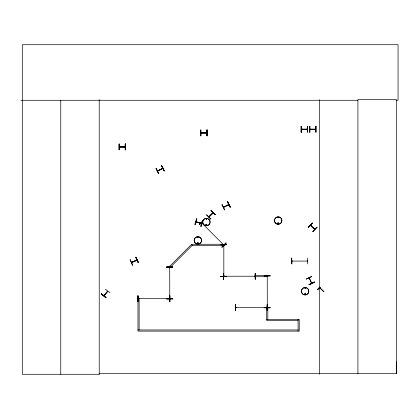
<?xml version="1.0" encoding="UTF-8"?>
<svg xmlns="http://www.w3.org/2000/svg" width="419" height="419" viewBox="0 0 419 419"><rect width="100%" height="100%" fill="white"/><g stroke="black" fill="none" stroke-linecap="round" stroke-linejoin="round"><path stroke-width="0.63" d="M396.091 100.277L398.05 100.277L398.05 44.718L22.301 44.718L22.301 374.282L99.282 374.282L99.23 373.638L396.379 373.638L396.437 361.723M157.45 170.832C157.811 170.009 158.424 171.167 157.916 170.575M223.447 207.096C223.835 206.305 224.416 207.447 223.898 206.808M310.505 225.417L314.585 229.313M314.287 228.973L314.858 229.203M131.498 262.32L132.069 262.027L132.095 262.341M201.968 223.222L201.549 222.788L202.126 223.002M223.856 245.052L223.615 244.45L223.997 244.906M169.506 267.28L169.737 267.856L169.527 267.202M169.465 298.202L169.732 298.077L169.763 298.716M223.893 245.34L223.573 245.403L223.626 244.811M267.044 307.52L267.039 306.865M267.291 306.902L267.249 307.52M197.569 237.369C198.412 236.295 198.051 238.526 197.606 237.29M197.716 237.322L198.019 237.494L197.81 237.233M206.064 219.011C207.017 217.959 206.384 220.216 206.132 218.865M206.206 219.011L206.562 218.964L206.237 219.048M206.682 219.011L206.462 219.289M206.048 224.725L206.211 225.123M277.823 223.311C279.227 222.175 277.677 224.762 278.001 223.008M305.42 288.262C304.859 287.104 304.702 289.063 305.362 288.324M169.47 267.736L169.768 267.731M169.763 298.606L169.732 267.259L169.758 267.772M223.594 244.932L223.83 245.403L223.872 244.843M223.856 276.215L223.626 276.341M266.987 276.524L267.254 276.582L267.044 275.99M267.28 307.394L267.249 275.99M157.596 170.989L157.549 170.753M162.247 168.448C162.452 169.203 161.834 168.045 162.74 168.244M162.766 168.48L157.57 171.036M228.868 204.739L223.547 207.347L223.542 207.012M311.055 225.611L310.61 225.15M307.619 261.068L307.295 261.074L307.619 260.864M131.676 262.603L131.597 262.242M136.887 260.136L131.718 262.509M201.56 222.756L223.814 245.01L223.432 244.633M195.919 221.84L201.597 223.531L195.961 221.918M200.968 223.343L201.518 223.563L201.544 223.269M195.097 224.532L196.825 218.907M200.848 226.276L202.555 220.64M201.083 226.344L202.791 220.708L202.477 220.614L200.811 226.26L201.083 226.344L202.765 220.703M307.352 260.838L307.583 261.089L291.886 261.068C292.745 260.566 291.268 261.047 292.184 261.063M197.585 242.999C198.046 244.686 198.433 241.758 197.548 243.266M311.605 283.254L311.788 283.165M223.861 276.32C224.27 275.728 223.154 275.744 223.825 275.686M104.3 295.358L104.074 295.17L104.326 295.379M107.667 291.352L103.928 295.762M169.685 298.888L169.03 298.894M236.253 307.604L236.143 307.31L235.614 307.577M255.187 276.425L254.595 276.482L254.652 276.163M267.144 307.577L266.489 307.583L267.023 307.31M119.279 146.791C119.991 146.205 119.981 147.53 119.813 146.765M200.905 132.807L201.502 132.755L201.439 133.074M277.949 217.272C278.101 218.765 278.766 216.393 277.891 217.576M278.384 217.707L278.457 217.424M305.357 294.238C305.027 292.436 304.629 295.463 305.414 293.813M138.155 298.684L138.804 298.684L138.155 298.888M138.684 298.653L138.684 298.92M223.652 276.221L255.124 276.221L254.652 276.456M235.677 307.373L267.081 307.373L266.615 307.347M101.597 293.803L101.388 294.054L105.918 297.815L106.127 297.563L101.571 293.834M103.823 295.573L107.662 291.263M103.975 295.804L107.762 291.247M125.045 147.059L119.342 147.053L119.405 146.765M125.108 146.996L124.532 147.027L124.637 146.734M200.952 133.074L201.031 132.776M206.719 133.032L200.89 133.012M301.575 129.089L301.512 129.377M301.984 129.057L302.068 129.366M306.808 129.089L306.745 129.377L306.808 129.057M307.342 129.324L307.216 129.057M315.685 129.345L309.934 129.324M308.269 227.166L312.296 222.871L312.532 223.097L308.484 227.37L308.248 227.15M308.426 227.318L312.501 223.065M312.794 231.445L316.869 227.198M317.026 227.344L313.003 231.644L312.763 231.419L316.811 227.14L317.047 227.365M319.718 287.067L317.492 289.461L317.707 289.67L319.954 287.293M317.681 289.639L319.896 287.235M323.51 291.242L323.908 291.708L319.603 287.638L323.95 291.661M213.088 212.779L208.987 217.063L213.135 212.826L212.941 212.637M215.109 214.779L215.335 214.549L211.145 210.411L210.914 210.642L215.136 214.753M199.507 224.72L203.466 220.357M199.35 224.568L203.026 220.844M208.803 216.833L212.894 212.684M208.845 216.785L213.088 212.873M221.861 247.074L225.998 242.884L226.229 243.114L222.091 247.304L221.861 247.074L226.024 242.91M107.411 291.666L107.154 291.456L107.384 291.645M267.254 276.582L267.044 276.053M228.743 204.797L223.589 207.253M212.752 213.203L212.48 213.103L212.732 213.182M209.133 216.408L209.364 216.639L209.154 216.429M278.268 217.655L278.174 217.32L278.174 217.655M136.369 260.084L136.489 260.356M136.861 260.189L131.592 262.572M228.229 204.682L228.371 204.975M196.019 221.63L196.642 221.819L195.966 221.861M201.11 223.149L201.654 223.332M156.198 168.281L155.905 168.428L158.497 173.712L158.791 173.571L156.161 168.302L158.717 173.607M157.507 170.805L162.682 168.27L162.813 168.506M157.549 171.083L162.871 168.48M164.08 170.978L164.374 170.837L161.755 165.557L161.488 165.688L164.117 170.962L161.561 165.657M222.196 204.54L221.902 204.687L224.516 209.961L224.783 209.83M227.486 201.953L227.779 201.806L230.366 207.096L230.073 207.243L227.522 201.932M228.732 204.503L228.36 204.949M223.5 207.07L228.68 204.53L228.805 204.765M306.446 279.112L311.788 276.624L311.642 276.331L306.341 278.892L306.483 279.185M309.013 278.033L309.306 277.959M309.054 284.501L314.365 281.961L309.081 284.564M309.049 284.491L309.191 284.784L314.48 282.197M309.191 284.784L314.491 282.223L314.35 281.924M130.33 259.728L130.031 259.864L132.477 265.217M135.992 257.172L135.698 257.303L138.155 262.655L138.417 262.535L135.992 257.172L138.39 262.551M131.556 262.294L136.809 259.921L136.961 260.22M131.618 262.629L137.018 260.194M132.456 265.232L132.75 265.096L130.293 259.743M305.158 288.351L305.158 288.005L305.032 288.314M223.641 244.513L223.432 244.722M136.479 260.33L136.358 260.058L136.866 259.895M223.657 276.425L224.296 276.451L224.186 276.158M138.275 298.627L138.275 298.92M255.061 276.456L254.595 276.43M169.559 298.92L169.03 298.689L169.685 298.684M267.023 307.609L267.039 306.928M206.797 132.807L206.158 132.776L206.263 133.074M309.997 129.089L315.643 129.089M315.235 129.089L315.109 129.324M224.186 276.482L224.186 276.184M206.263 132.744L206.263 133.043M301.575 129.057L307.263 129.099M197.983 243.518L197.642 243.423M320.137 288.052L319.833 287.444L319.728 287.712M201.749 222.657L202.126 223.028M223.578 244.492L223.935 244.796M291.682 258.025L291.823 263.912M307.614 258.02L307.672 263.907M307.326 260.869L307.583 260.843M291.865 263.912L291.697 258.025M223.395 244.513L226.669 244.466L226.669 244.79L220.782 244.827L226.669 244.706M166.683 267.217L166.683 266.893L169.302 266.877M170.612 266.866L172.57 266.856L172.576 267.181L166.683 267.181M166.683 266.919L169.302 266.903M170.612 266.893L172.57 266.882M166.683 267.139L172.576 267.102M223.311 273.382L223.636 273.377L223.673 279.269L223.348 279.269L223.311 273.382L223.374 279.269M255.166 273.377L255.496 273.377L255.532 279.264L255.202 279.264L255.166 273.377L255.244 279.264M264.2 276.011L264.2 275.681L270.087 275.644L270.093 275.969L264.2 275.969M264.2 275.707L270.087 275.671M224.249 276.215L223.777 276.456M266.819 275.911L270.093 275.891M254.652 276.194L255.187 276.221M220.782 276.44L226.669 276.404M220.782 276.687L226.674 276.65L226.669 276.32L220.782 276.357L220.782 276.687L226.674 276.619M138.071 299.114L138.05 295.845L138.16 301.732L137.846 301.732L137.809 295.845L138.134 295.845M169.664 295.845L169.994 295.84L170.03 301.732L169.7 301.732L169.679 295.845L169.742 301.732M138.747 298.684L138.212 298.684L169.559 298.658M138.212 298.888L138.747 298.888M172.576 299.04L172.576 298.71L166.689 298.752L166.689 299.077L172.576 299.014M166.689 298.831L172.576 298.752M235.598 304.529L235.269 304.534L235.305 310.421L235.635 310.421L235.583 304.529M235.677 307.577L236.206 307.572M264.2 307.551L270.093 307.499L270.093 307.829M264.206 307.619L270.093 307.541M270.093 307.803L264.206 307.865L264.2 307.541M20.95 100.502L22.301 100.502M22.301 100.277L357.92 100.277M301.45 132.163L301.125 132.163L301.125 126.276L301.45 126.276L301.439 132.163M307.342 126.276L307.666 126.276L307.64 132.163L307.342 132.163L307.352 126.276M309.547 132.163L309.877 132.163L309.877 126.276L309.547 126.276L309.578 132.163M301.429 129.387L307.357 129.324M200.968 132.807L206.735 132.807L206.75 133.074M200.89 133.074L206.813 133.074M200.905 135.856L200.581 135.856L200.581 129.963L200.905 129.963L200.869 135.856L200.827 129.963M119.342 146.791L125.108 146.791M119.263 147.064L125.187 147.064M119.279 149.84L118.954 149.84L118.98 143.953L119.279 143.953L119.242 149.84L119.2 143.953M266.694 319.33L299.218 319.33L299.218 331.11L137.977 331.11L137.977 298.558L139.124 298.558L139.124 329.963M298.098 320.477L266.694 320.477L266.694 307.551L267.835 307.551L267.835 319.33M137.977 329.963L298.098 329.963M309.28 278.588L309.515 278.316M201.466 223.526L196.055 221.918M309.227 277.86L311.762 283.108M196.076 221.646L201.597 223.317M169.496 298.716L169.527 298.139M310.689 225.223L314.81 229.162M319.933 287.497L320.21 287.801M110.077 292.802L105.41 289.21M101.545 293.866L106.075 297.626M101.403 294.033L105.934 297.794M310.379 225.338L314.685 229.413M211.129 210.427L215.319 214.565M210.972 210.584L215.167 214.722M201.984 223.175L201.623 222.866M227.753 201.822L230.345 207.106M227.559 201.916L230.146 207.206M222.159 204.561L224.71 209.867M309.044 277.949L311.563 283.312M135.772 257.271L138.191 262.64M267.474 307.803L267.427 304.529L267.128 304.529L267.175 310.421L267.165 304.529M235.515 304.534L235.593 310.421M223.83 245.403L223.83 244.869L223.83 276.278L223.825 275.744M223.552 273.377L223.594 279.269M169.527 267.264L169.533 267.793M137.835 295.845L137.872 301.732M396.379 373.638L396.379 99.633L357.92 99.633L357.92 373.638M319.456 99.633L319.456 374.282M315.806 126.276L315.847 132.163M309.835 126.276L309.793 132.163M307.42 126.276L307.42 132.163M301.371 126.276L301.371 132.163M301.151 126.276L301.151 132.163M298.071 319.33L298.098 331.11M207.096 129.963L207.096 135.856M206.876 129.963L206.876 135.856M125.47 143.953L125.47 149.84M125.25 143.953L125.25 149.84M99.224 99.633L99.224 374.282M60.765 100.277L60.765 374.282M196.925 244.02A3.724 3.724 0 0 1 195.034 238.029A3.724 3.724 0 0 1 201.267 238.851A3.724 3.724 0 0 1 197.888 244.146M274.953 218.697A3.724 3.724 0 0 1 281.228 218.419A3.724 3.724 0 0 1 278.824 224.223A3.724 3.724 0 0 1 274.581 219.593M206.001 224.715C206.488 226.239 207.185 223.636 206.001 224.715M196.527 218.812L194.845 224.458L195.134 224.547L196.841 218.907L196.527 218.812M206.777 214.832L206.551 215.067L210.741 219.205L210.972 218.969L206.777 214.832M191.383 244.596L169.176 266.803L169.983 267.615L192.195 245.403L223.599 245.403L223.599 244.261L192.195 244.261L192.195 245.403L191.383 244.596M316.094 126.276L315.764 126.276L315.764 132.163L316.094 132.163L316.062 126.276M207.122 129.963L206.797 129.963L206.839 135.856L207.122 135.856L207.122 129.963M125.496 143.953L125.171 143.953L125.181 149.84L125.496 149.84L125.496 143.953M266.845 275.571L255.066 275.571L255.066 276.718L266.845 276.718L266.845 275.571M205.986 225.223A0.571 0.571 0 0 0 206.939 224.966A0.571 0.571 0 0 0 206.242 224.27A0.571 0.571 0 0 0 205.986 225.223M204.545 225.254A3.682 3.682 0 0 0 210.066 222.065A3.724 3.724 0 0 0 204.524 218.838A3.724 3.724 0 0 0 204.524 225.291A3.724 3.724 0 0 0 210.113 222.065A3.682 3.682 0 0 0 204.545 218.88A3.682 3.682 0 0 0 204.545 225.254M197.606 243.669A0.571 0.571 0 0 0 198.459 243.177A0.571 0.571 0 0 0 197.606 242.685A0.571 0.571 0 0 0 197.606 243.669M196.055 243.607A3.671 3.671 0 0 0 201.565 240.422A3.671 3.671 0 0 0 196.055 237.243A3.671 3.671 0 0 0 196.055 243.607M277.891 223.804A0.571 0.571 0 0 0 278.745 223.311A0.571 0.571 0 0 0 277.891 222.814A0.571 0.571 0 0 0 277.891 223.804M276.341 223.741A3.671 3.671 0 0 0 281.851 220.556A3.671 3.671 0 0 0 276.341 217.377A3.671 3.671 0 0 0 276.341 223.741M304.843 294.447A0.529 0.529 0 0 0 305.64 293.986A0.529 0.529 0 0 0 304.843 293.53A0.529 0.529 0 0 0 304.843 294.447M302.476 293.866A3.724 3.724 0 0 0 308.709 292.2A3.724 3.724 0 0 0 304.147 287.638A3.724 3.724 0 0 0 302.476 293.866M303.272 294.421A3.682 3.682 0 0 0 308.787 291.236A3.682 3.682 0 0 0 303.272 288.047A3.682 3.682 0 0 0 303.272 294.421"/></g></svg>
